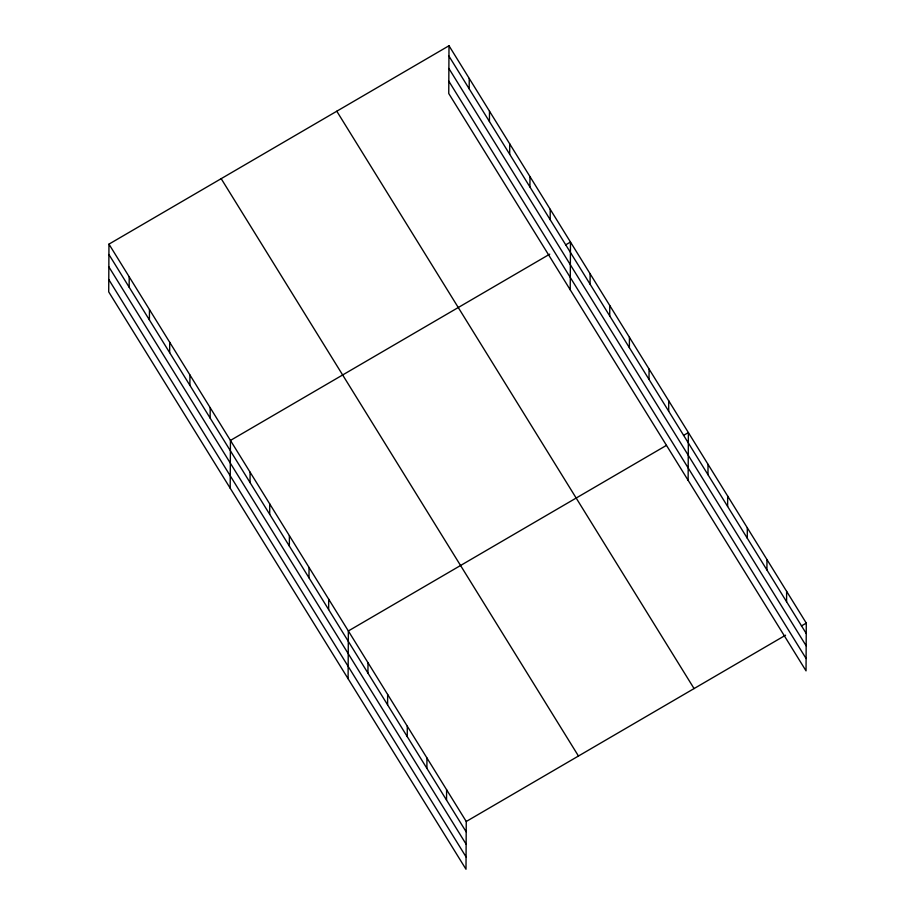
<?xml version="1.0" encoding="UTF-8"?>
<svg xmlns="http://www.w3.org/2000/svg" width="915" height="915" viewBox="0 0 915 915"><rect width="100%" height="100%" fill="white"/><g stroke="black" fill="none" stroke-linecap="round" stroke-linejoin="round"><path stroke-width="1.37" d="M108.965 244.133L108.713 291.885L465.998 869.25L466.25 821.487L108.965 244.133L449.002 45.75L806.287 623.115L806.035 670.867L448.75 93.513L449.002 45.75M129.164 287.219L129.209 276.845M149.408 319.93L149.465 309.567M169.652 352.652L169.71 342.279M189.897 385.364L189.954 375.001M210.141 418.086L210.198 407.713M230.191 488.187L230.443 440.435L549.743 254.153M250.035 482.548L250.092 472.186M269.696 514.31L269.742 503.948M289.346 546.061L289.392 535.698M308.996 577.822L309.041 567.449M328.645 609.573L328.691 599.211M348.1 678.724L348.352 630.961L666.429 445.388M367.944 673.085L368.002 662.723M387.594 704.836L387.651 694.474M407.244 736.586L407.301 726.224M426.893 768.348L426.95 757.986M446.543 800.099L446.6 789.737M469.189 88.835L469.246 78.473M489.434 121.546L489.491 111.184M509.689 154.269L509.735 143.907M529.934 186.98L529.979 176.618M550.178 219.703L550.235 209.341M570.228 289.815L570.48 242.052L565.596 244.9M590.072 284.176L590.129 273.802M609.722 315.927L609.779 305.564M629.371 347.677L629.429 337.315M649.021 379.439L649.078 369.077M668.671 411.19L668.728 400.827M688.126 480.341L688.377 432.578L683.505 435.426M707.97 474.702L708.027 464.34M727.631 506.453L727.677 496.09M747.281 538.214L747.326 527.841M766.93 569.965L766.976 559.603M786.58 601.715L786.625 591.353M466.25 821.487L785.55 635.204M801.403 625.952L806.287 623.115M448.945 56.112L806.229 633.477M448.888 68.453L806.161 645.818M448.819 81.172L806.092 658.525M336.789 111.218L694.073 688.572M221.178 178.665L578.463 756.03M108.919 254.496L466.193 831.861M108.851 266.837L466.135 844.202M108.782 279.544L466.067 856.909"/></g></svg>
